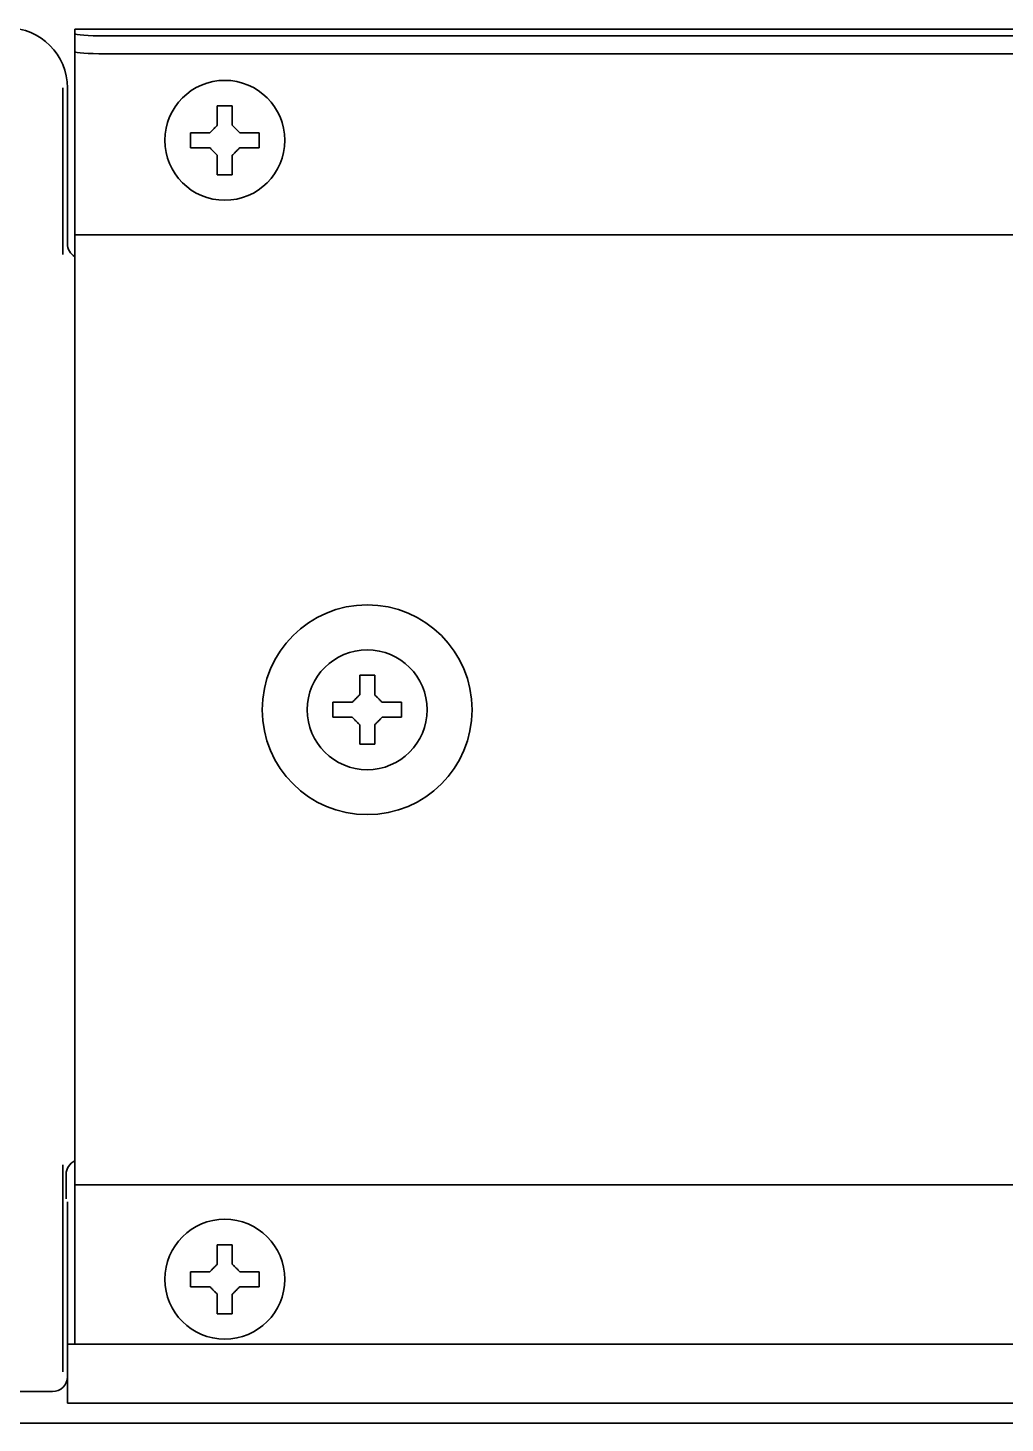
# Model space of a CAD drawing. Extents: x -760 to 4209, y 5795 to 10697.
# Drawn here: x 1913.4 to 1978.6, y 9544.9 to 9638 of the extents above; entities that cross this region are included whole.
import ezdxf

# ---------------------------------------------------------------- set-up
doc = ezdxf.new("R2010")
doc.units = 0
doc.header["$LTSCALE"] = 5
doc.layers.add('1', color=7, linetype='CONTINUOUS', true_color=0xffffff)

msp = doc.modelspace()

# ---------------------------------------------------------------- linework, layer by layer
at = {"layer": '1', "color": 7, "linetype": 'Continuous', "lineweight": 35}
for p, q in [((1916.555, 9637.941), (1916.555, 9637.946)), ((2643.555, 9637.946), (1916.555, 9637.946)), ((1916.555, 9637.941), (1916.555, 9637.631)), ((1916.555, 9636.434), (1916.555, 9637.631)), ((2641.555, 9637.492), (1918.555, 9637.492)), ((1916.555, 9635.746), (1916.555, 9636.434)), ((2641.555, 9636.295), (1918.555, 9636.295)), ((1916.555, 9625.222), (1916.555, 9635.746)), ((1915.739, 9634.022), (1915.739, 9622.894)), ((1916.055, 9634.022), (1916.055, 9623.621)), ((1924.255, 9630.522), (1924.255, 9631.022)), ((1924.255, 9630.022), (1924.255, 9630.522)), ((1928.855, 9631.022), (1928.855, 9630.522)), ((1928.855, 9630.522), (1928.855, 9630.022)), ((1916.555, 9625.222), (1916.555, 9624.222)), ((1916.555, 9624.222), (1916.555, 9622.022)), ((1916.555, 9624.222), (2643.555, 9624.222)), ((1916.555, 9563.022), (1916.555, 9622.022)), ((1933.755, 9592.522), (1933.755, 9593.022)), ((1933.755, 9592.022), (1933.755, 9592.522)), ((1938.355, 9593.022), (1938.355, 9592.522)), ((1938.355, 9592.522), (1938.355, 9592.022)), ((1916.555, 9563.022), (1916.555, 9560.822)), ((1915.739, 9562.15), (1915.739, 9548.337)), ((1915.967, 9559.885), (1915.967, 9561.51)), ((1915.967, 9561.51), (1915.967, 9561.51)), ((1915.967, 9559.885), (1915.967, 9561.51)), ((1916.555, 9559.822), (1916.555, 9560.822)), ((1916.555, 9560.822), (2643.555, 9560.822)), ((1916.055, 9559.687), (1916.055, 9550.191)), ((1916.555, 9550.191), (1916.555, 9559.822)), ((1924.255, 9554.522), (1924.255, 9555.022)), ((1928.855, 9555.022), (1928.855, 9554.522)), ((1924.255, 9554.022), (1924.255, 9554.522)), ((1928.855, 9554.522), (1928.855, 9554.022)), ((1916.055, 9550.191), (1916.055, 9550.005)), ((2643.555, 9550.191), (1916.055, 9550.191)), ((1916.055, 9550.005), (1916.055, 9546.463)), ((1915.056, 9547.022), (1856.055, 9547.022)), ((1916.055, 9546.463), (1916.055, 9546.249)), ((1916.055, 9546.249), (2643.555, 9546.249)), ((2708.055, 9544.922), (1852.055, 9544.922))]:
    msp.add_line(p, q, dxfattribs=at)
for centre, radius in [((1926.555, 9630.522), 4), ((1936.055, 9592.522), 7), ((1936.055, 9592.522), 4), ((1926.555, 9554.522), 4)]:
    msp.add_circle(centre, radius, dxfattribs=at)
msp.add_arc((1912.055, 9634.022), 4, 0, 90, dxfattribs=at)
for centre, major_axis, ratio, start_param, end_param in [((1918.555, 9637.631), (-2, 0), 0.069756, 0, 1.570796), ((1918.555, 9636.434), (2, 0), 0.069756, 3.141593, 4.712389), ((1917.056, 9623.622), (-0.708, -0.708), 0.998783, 5.498396, 6.545231), ((1916.968, 9561.508), (0.709, -0.709), 0.997569, 2.780516, 3.926382), ((1915.054, 9548.022), (0.708, -0.708), 0.998783, 5.498396, 7.067974)]:
    msp.add_ellipse(centre, major_axis=major_axis, ratio=ratio, start_param=start_param, end_param=end_param, dxfattribs=at)
for points in [[(1926.055, 9632.822), (1926.222, 9632.822), (1926.555, 9632.822), (1926.888, 9632.822), (1927.055, 9632.822)], [(1926.055, 9631.522), (1926.055, 9631.576), (1926.055, 9631.684), (1926.055, 9631.846), (1926.055, 9632.005), (1926.055, 9632.16), (1926.055, 9632.312), (1926.055, 9632.468), (1926.055, 9632.635), (1926.055, 9632.758), (1926.055, 9632.822)], [(1925.555, 9631.022), (1925.579, 9631.045), (1925.626, 9631.093), (1925.698, 9631.164), (1925.769, 9631.236), (1925.84, 9631.307), (1925.912, 9631.379), (1925.983, 9631.45), (1926.031, 9631.498), (1926.055, 9631.522)], [(1927.055, 9631.522), (1927.081, 9631.496), (1927.132, 9631.444), (1927.206, 9631.371), (1927.278, 9631.299), (1927.348, 9631.229), (1927.417, 9631.16), (1927.486, 9631.091), (1927.532, 9631.045), (1927.555, 9631.022)], [(1927.555, 9631.022), (1927.609, 9631.022), (1927.717, 9631.022), (1927.879, 9631.022), (1928.038, 9631.022), (1928.193, 9631.022), (1928.345, 9631.022), (1928.501, 9631.022), (1928.668, 9631.022), (1928.791, 9631.022), (1928.855, 9631.022)], [(1925.555, 9630.022), (1925.501, 9630.022), (1925.393, 9630.022), (1925.231, 9630.022), (1925.072, 9630.022), (1924.917, 9630.022), (1924.765, 9630.022), (1924.608, 9630.022), (1924.442, 9630.022), (1924.319, 9630.022), (1924.255, 9630.022)], [(1926.055, 9629.522), (1926.029, 9629.548), (1925.978, 9629.599), (1925.904, 9629.673), (1925.832, 9629.744), (1925.762, 9629.815), (1925.693, 9629.884), (1925.624, 9629.953), (1925.578, 9629.999), (1925.555, 9630.022)], [(1927.555, 9630.022), (1927.531, 9629.998), (1927.484, 9629.951), (1927.412, 9629.879), (1927.341, 9629.808), (1927.27, 9629.736), (1927.198, 9629.665), (1927.127, 9629.593), (1927.079, 9629.546), (1927.055, 9629.522)], [(1927.055, 9629.522), (1927.055, 9629.468), (1927.055, 9629.359), (1927.055, 9629.198), (1927.055, 9629.039), (1927.055, 9628.884), (1927.055, 9628.732), (1927.055, 9628.575), (1927.055, 9628.409), (1927.055, 9628.286), (1927.055, 9628.222)], [(1927.055, 9628.222), (1926.888, 9628.222), (1926.555, 9628.222), (1926.222, 9628.222), (1926.055, 9628.222)], [(1935.555, 9594.822), (1935.722, 9594.822), (1936.055, 9594.822), (1936.388, 9594.822), (1936.555, 9594.822)], [(1935.555, 9593.522), (1935.555, 9593.576), (1935.555, 9593.684), (1935.555, 9593.846), (1935.555, 9594.005), (1935.555, 9594.16), (1935.555, 9594.312), (1935.555, 9594.468), (1935.555, 9594.635), (1935.555, 9594.758), (1935.555, 9594.822)], [(1935.055, 9593.022), (1935.079, 9593.045), (1935.126, 9593.093), (1935.198, 9593.164), (1935.269, 9593.236), (1935.34, 9593.307), (1935.412, 9593.379), (1935.483, 9593.45), (1935.531, 9593.498), (1935.555, 9593.522)], [(1936.555, 9593.522), (1936.581, 9593.496), (1936.632, 9593.444), (1936.706, 9593.371), (1936.778, 9593.299), (1936.848, 9593.229), (1936.917, 9593.16), (1936.986, 9593.091), (1937.032, 9593.045), (1937.055, 9593.022)], [(1937.055, 9593.022), (1937.109, 9593.022), (1937.217, 9593.022), (1937.379, 9593.022), (1937.538, 9593.022), (1937.693, 9593.022), (1937.845, 9593.022), (1938.001, 9593.022), (1938.168, 9593.022), (1938.291, 9593.022), (1938.355, 9593.022)], [(1935.055, 9592.022), (1935.001, 9592.022), (1934.893, 9592.022), (1934.731, 9592.022), (1934.572, 9592.022), (1934.417, 9592.022), (1934.265, 9592.022), (1934.108, 9592.022), (1933.942, 9592.022), (1933.819, 9592.022), (1933.755, 9592.022)], [(1935.555, 9591.522), (1935.529, 9591.548), (1935.478, 9591.599), (1935.404, 9591.673), (1935.332, 9591.744), (1935.262, 9591.815), (1935.193, 9591.884), (1935.124, 9591.953), (1935.078, 9591.999), (1935.055, 9592.022)], [(1937.055, 9592.022), (1937.031, 9591.998), (1936.984, 9591.951), (1936.912, 9591.879), (1936.841, 9591.808), (1936.77, 9591.736), (1936.698, 9591.665), (1936.627, 9591.593), (1936.579, 9591.546), (1936.555, 9591.522)], [(1936.555, 9591.522), (1936.555, 9591.468), (1936.555, 9591.359), (1936.555, 9591.198), (1936.555, 9591.039), (1936.555, 9590.884), (1936.555, 9590.732), (1936.555, 9590.575), (1936.555, 9590.409), (1936.555, 9590.286), (1936.555, 9590.222)], [(1936.555, 9590.222), (1936.388, 9590.222), (1936.055, 9590.222), (1935.722, 9590.222), (1935.555, 9590.222)], [(1926.055, 9556.822), (1926.222, 9556.822), (1926.555, 9556.822), (1926.888, 9556.822), (1927.055, 9556.822)], [(1926.055, 9555.522), (1926.055, 9555.576), (1926.055, 9555.684), (1926.055, 9555.846), (1926.055, 9556.005), (1926.055, 9556.16), (1926.055, 9556.312), (1926.055, 9556.468), (1926.055, 9556.635), (1926.055, 9556.758), (1926.055, 9556.822)], [(1925.555, 9555.022), (1925.579, 9555.045), (1925.626, 9555.093), (1925.698, 9555.164), (1925.769, 9555.236), (1925.84, 9555.307), (1925.912, 9555.379), (1925.983, 9555.45), (1926.031, 9555.498), (1926.055, 9555.522)], [(1927.055, 9555.522), (1927.081, 9555.496), (1927.132, 9555.444), (1927.206, 9555.371), (1927.278, 9555.299), (1927.348, 9555.229), (1927.417, 9555.16), (1927.486, 9555.091), (1927.532, 9555.045), (1927.555, 9555.022)], [(1927.555, 9555.022), (1927.609, 9555.022), (1927.717, 9555.022), (1927.879, 9555.022), (1928.038, 9555.022), (1928.193, 9555.022), (1928.345, 9555.022), (1928.501, 9555.022), (1928.668, 9555.022), (1928.791, 9555.022), (1928.855, 9555.022)], [(1925.555, 9554.022), (1925.501, 9554.022), (1925.393, 9554.022), (1925.231, 9554.022), (1925.072, 9554.022), (1924.917, 9554.022), (1924.765, 9554.022), (1924.608, 9554.022), (1924.442, 9554.022), (1924.319, 9554.022), (1924.255, 9554.022)], [(1926.055, 9553.522), (1926.029, 9553.548), (1925.978, 9553.599), (1925.904, 9553.673), (1925.832, 9553.744), (1925.762, 9553.815), (1925.693, 9553.884), (1925.624, 9553.953), (1925.578, 9553.999), (1925.555, 9554.022)], [(1927.555, 9554.022), (1927.531, 9553.998), (1927.484, 9553.951), (1927.412, 9553.879), (1927.341, 9553.808), (1927.27, 9553.736), (1927.198, 9553.665), (1927.127, 9553.593), (1927.079, 9553.546), (1927.055, 9553.522)], [(1927.055, 9553.522), (1927.055, 9553.468), (1927.055, 9553.359), (1927.055, 9553.198), (1927.055, 9553.039), (1927.055, 9552.884), (1927.055, 9552.732), (1927.055, 9552.575), (1927.055, 9552.409), (1927.055, 9552.286), (1927.055, 9552.222)], [(1927.055, 9552.222), (1926.888, 9552.222), (1926.555, 9552.222), (1926.222, 9552.222), (1926.055, 9552.222)]]:
    msp.add_open_spline(points, degree=3, dxfattribs=at)
for points in [[(1927.055, 9632.822), (1927.055, 9632.619), (1927.055, 9632.409), (1927.055, 9632.084), (1927.055, 9631.974), (1927.055, 9631.751), (1927.055, 9631.637), (1927.055, 9631.522)], [(1924.255, 9631.022), (1924.458, 9631.022), (1924.668, 9631.022), (1924.993, 9631.022), (1925.103, 9631.022), (1925.326, 9631.022), (1925.44, 9631.022), (1925.555, 9631.022)], [(1926.055, 9628.222), (1926.055, 9628.425), (1926.055, 9628.634), (1926.055, 9628.959), (1926.055, 9629.069), (1926.055, 9629.293), (1926.055, 9629.406), (1926.055, 9629.522)], [(1928.855, 9630.022), (1928.652, 9630.022), (1928.442, 9630.022), (1928.117, 9630.022), (1928.007, 9630.022), (1927.784, 9630.022), (1927.67, 9630.022), (1927.555, 9630.022)], [(1936.555, 9594.822), (1936.555, 9594.619), (1936.555, 9594.409), (1936.555, 9594.084), (1936.555, 9593.974), (1936.555, 9593.751), (1936.555, 9593.637), (1936.555, 9593.522)], [(1933.755, 9593.022), (1933.958, 9593.022), (1934.168, 9593.022), (1934.493, 9593.022), (1934.603, 9593.022), (1934.826, 9593.022), (1934.94, 9593.022), (1935.055, 9593.022)], [(1935.555, 9590.222), (1935.555, 9590.425), (1935.555, 9590.634), (1935.555, 9590.959), (1935.555, 9591.069), (1935.555, 9591.293), (1935.555, 9591.406), (1935.555, 9591.522)], [(1938.355, 9592.022), (1938.152, 9592.022), (1937.942, 9592.022), (1937.617, 9592.022), (1937.507, 9592.022), (1937.284, 9592.022), (1937.17, 9592.022), (1937.055, 9592.022)], [(1927.055, 9556.822), (1927.055, 9556.619), (1927.055, 9556.409), (1927.055, 9556.084), (1927.055, 9555.974), (1927.055, 9555.751), (1927.055, 9555.637), (1927.055, 9555.522)], [(1924.255, 9555.022), (1924.458, 9555.022), (1924.668, 9555.022), (1924.993, 9555.022), (1925.103, 9555.022), (1925.326, 9555.022), (1925.44, 9555.022), (1925.555, 9555.022)], [(1928.855, 9554.022), (1928.652, 9554.022), (1928.442, 9554.022), (1928.117, 9554.022), (1928.007, 9554.022), (1927.784, 9554.022), (1927.67, 9554.022), (1927.555, 9554.022)], [(1926.055, 9552.222), (1926.055, 9552.425), (1926.055, 9552.634), (1926.055, 9552.959), (1926.055, 9553.069), (1926.055, 9553.293), (1926.055, 9553.406), (1926.055, 9553.522)]]:
    msp.add_open_spline(points, degree=3, knots=[0, 0, 0, 0, 0.5, 0.5, 0.75, 0.75, 1, 1, 1, 1], dxfattribs=at)

doc.saveas('drawing.dxf')
